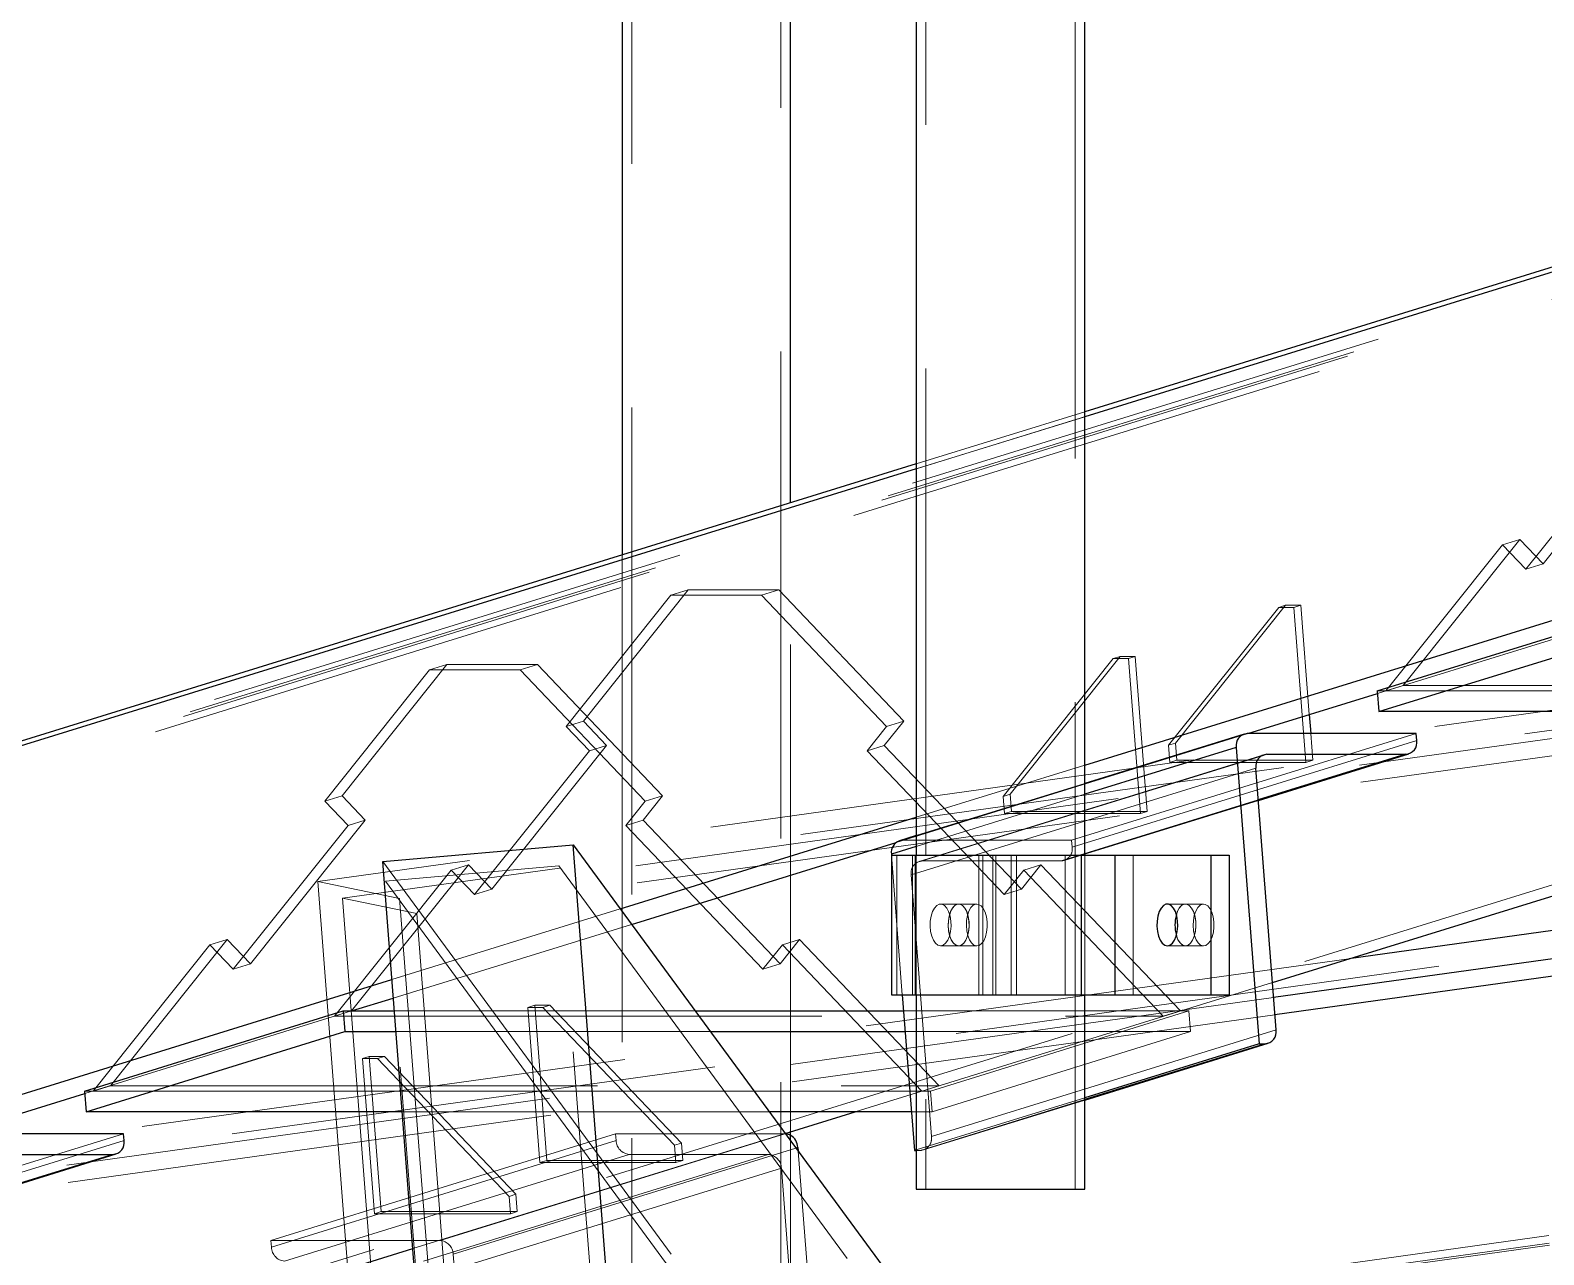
# Model space of a CAD drawing. Header units: millimetres. Extents: x 122 to 2816, y -707 to 556.
# Drawn here: x 672.285 to 676.23, y 301.897 to 305.09 of the extents above; entities that cross this region are included whole.
import ezdxf

# ---------------------------------------------------------------- set-up
doc = ezdxf.new("R2010")
doc.units = ezdxf.units.MM
doc.linetypes.add('HIDDEN', pattern=[1.905, 1.27, -0.635])

msp = doc.modelspace()

# ---------------------------------------------------------------- linework, layer by layer
at = {"color": 7, "linetype": 'HIDDEN', "lineweight": 18}
for p, q in [((674.619578, 327.067877), (674.619578, 302.067877)), ((675.008305, 302.067877), (675.008305, 327.067877)), ((673.852992, 317.440991), (673.852992, 301.077354)), ((674.24172, 301.077354), (674.24172, 317.440991)), ((668.885218, 302.1783), (688.425188, 308.228194)), ((688.536528, 308.228194), (668.996558, 302.1783)), ((688.456465, 308.183726), (668.916495, 302.133832)), ((688.473315, 308.195384), (668.933345, 302.14549)), ((668.972165, 302.133832), (688.512135, 308.183726)), ((670.147718, 300.971311), (689.687689, 307.021205)), ((675.033487, 304.094787), (674.594396, 303.958837)), ((675.033487, 304.081904), (674.594396, 303.945955)), ((676.183275, 303.68469), (676.482718, 304.059491)), ((676.228195, 303.698598), (676.527638, 304.073399)), ((681.212271, 303.954429), (673.098893, 302.826561)), ((674.266901, 302.21799), (674.266901, 303.857439)), ((676.167607, 303.762123), (675.863089, 303.380969)), ((676.122688, 303.748215), (676.167607, 303.762123)), ((676.167607, 303.762123), (676.228195, 303.698598)), ((673.82781, 303.721489), (673.82781, 301.077354)), ((676.122688, 303.748215), (675.818169, 303.367061)), ((676.122688, 303.748215), (676.183275, 303.68469)), ((679.091102, 303.711642), (673.035076, 302.869773)), ((676.183275, 303.68469), (676.228195, 303.698598)), ((678.894864, 303.610878), (673.248073, 302.825899)), ((673.955028, 303.616326), (673.682043, 303.274641)), ((673.999947, 303.630234), (673.726963, 303.288549)), ((673.955028, 303.616326), (673.999947, 303.630234)), ((674.191216, 303.616326), (673.955028, 303.616326)), ((674.236136, 303.630234), (673.999947, 303.630234)), ((674.191216, 303.616326), (674.236136, 303.630234)), ((674.517096, 303.274641), (674.191216, 303.616326)), ((674.562016, 303.288549), (674.236136, 303.630234)), ((678.898341, 303.565959), (673.292527, 302.786676)), ((675.252136, 303.225616), (675.539239, 303.584972)), ((675.270104, 303.231179), (675.557207, 303.590535)), ((675.539239, 303.584972), (675.557207, 303.590535)), ((675.539239, 303.584972), (675.578604, 303.584972)), ((675.557207, 303.590535), (675.596572, 303.590535)), ((675.578604, 303.584972), (675.596572, 303.590535)), ((675.578604, 303.584972), (675.609896, 303.180697)), ((675.596572, 303.590535), (675.618651, 303.305287)), ((675.796477, 303.360345), (676.491962, 303.575678)), ((674.820909, 303.092101), (675.108012, 303.451457)), ((674.838877, 303.097664), (675.12598, 303.45702)), ((675.108012, 303.451457), (675.12598, 303.45702)), ((675.108012, 303.451457), (675.147377, 303.451457)), ((675.12598, 303.45702), (675.165345, 303.45702)), ((675.147377, 303.451457), (675.165345, 303.45702)), ((675.147377, 303.451457), (675.178669, 303.047182)), ((675.165345, 303.45702), (675.196637, 303.052745)), ((673.326155, 303.421616), (673.053171, 303.079932)), ((673.371075, 303.435524), (673.09809, 303.09384)), ((673.326155, 303.421616), (673.371075, 303.435524)), ((673.562344, 303.421616), (673.326155, 303.421616)), ((673.607263, 303.435524), (673.371075, 303.435524)), ((673.562344, 303.421616), (673.607263, 303.435524)), ((673.888224, 303.079932), (673.562344, 303.421616)), ((673.933143, 303.09384), (673.607263, 303.435524)), ((678.000386, 303.367061), (675.795958, 303.367061)), ((675.818169, 303.367061), (675.863089, 303.380969)), ((675.818169, 303.367061), (677.978174, 303.367061)), ((675.863089, 303.380969), (678.023093, 303.380969)), ((673.682043, 303.274641), (673.726963, 303.288549)), ((673.78755, 303.225023), (673.726963, 303.288549)), ((674.511263, 303.225023), (674.562016, 303.288549)), ((674.517096, 303.274641), (674.562016, 303.288549)), ((673.742631, 303.211115), (673.682043, 303.274641)), ((674.466343, 303.211115), (674.517096, 303.274641)), ((674.541884, 302.971902), (675.458814, 303.255799)), ((675.456903, 303.255799), (674.558514, 302.977643)), ((675.897789, 303.255799), (674.9994, 302.977643)), ((675.622482, 303.255799), (675.627864, 303.18626)), ((673.443187, 302.836314), (673.742631, 303.211115)), ((673.488107, 302.850222), (673.78755, 303.225023)), ((673.742631, 303.211115), (673.78755, 303.225023)), ((674.466343, 303.211115), (674.511263, 303.225023)), ((674.823809, 302.836314), (674.466343, 303.211115)), ((674.868728, 302.850222), (674.511263, 303.225023)), ((675.89918, 303.237831), (675.00079, 302.959675)), ((675.252136, 303.225616), (675.270104, 303.231179)), ((675.252136, 303.225616), (675.255613, 303.180697)), ((675.270104, 303.231179), (675.273581, 303.18626)), ((674.594396, 303.037531), (675.033487, 303.173481)), ((675.50034, 303.200696), (674.60195, 302.92254)), ((675.493084, 303.19718), (674.609924, 302.923739)), ((675.255613, 303.180697), (675.273581, 303.18626)), ((675.609896, 303.180697), (675.255613, 303.180697)), ((675.627864, 303.18626), (675.273581, 303.18626)), ((675.609896, 303.180697), (675.627864, 303.18626)), ((675.479603, 303.16596), (674.581214, 302.887804)), ((673.053171, 303.079932), (673.09809, 303.09384)), ((673.158677, 303.030314), (673.09809, 303.09384)), ((673.88239, 303.030314), (673.933143, 303.09384)), ((673.888224, 303.079932), (673.933143, 303.09384)), ((675.033487, 303.125972), (674.594396, 302.990022)), ((675.033487, 303.097656), (674.594396, 302.961706)), ((674.820909, 303.092101), (674.838877, 303.097664)), ((674.820909, 303.092101), (674.824386, 303.047182)), ((674.838877, 303.097664), (674.842354, 303.052745)), ((673.113758, 303.016406), (673.053171, 303.079932)), ((673.837471, 303.016406), (673.888224, 303.079932)), ((674.824386, 303.047182), (674.842354, 303.052745)), ((675.196637, 303.052745), (674.842354, 303.052745)), ((675.486035, 303.082868), (674.97208, 302.923739)), ((674.980054, 302.924938), (675.486131, 303.081628)), ((675.178669, 303.047182), (675.196637, 303.052745)), ((672.814315, 302.641604), (673.113758, 303.016406)), ((672.859234, 302.655512), (673.158677, 303.030314)), ((673.113758, 303.016406), (673.158677, 303.030314)), ((673.837471, 303.016406), (673.88239, 303.030314)), ((674.194936, 302.641604), (673.837471, 303.016406)), ((674.239856, 302.655512), (673.88239, 303.030314)), ((675.178669, 303.047182), (674.824386, 303.047182)), ((674.9994, 302.977643), (674.558514, 302.977643)), ((675.00079, 302.959675), (674.9994, 302.977643)), ((674.530042, 302.938621), (674.558189, 302.574985)), ((674.544228, 302.938621), (674.544228, 302.574985)), ((674.584333, 302.938621), (674.584333, 302.574985)), ((674.591466, 302.938621), (674.591466, 302.574985)), ((674.594396, 302.938621), (674.594396, 302.574985)), ((674.757468, 302.938621), (674.757468, 302.574985)), ((674.767946, 302.938621), (674.767946, 302.574985)), ((674.794228, 302.938621), (674.794228, 302.574985)), ((674.801536, 302.574985), (674.801536, 302.938621)), ((674.841466, 302.938621), (674.841466, 302.574985)), ((674.856081, 302.574985), (674.856081, 302.938621)), ((674.982934, 302.938621), (674.982934, 302.574985)), ((675.033487, 302.574985), (675.033487, 302.938621)), ((675.159647, 302.938621), (675.159647, 302.574985)), ((677.84331, 302.911344), (669.729933, 301.783476)), ((673.3826, 302.899839), (673.078082, 302.518685)), ((673.42752, 302.913747), (673.123001, 302.532593)), ((673.203997, 302.922074), (674.040153, 301.782813)), ((673.211655, 302.871458), (673.662936, 302.911344)), ((673.3826, 302.899839), (673.42752, 302.913747)), ((673.3826, 302.899839), (673.443187, 302.836314)), ((673.42752, 302.913747), (673.488107, 302.850222)), ((673.798537, 301.159485), (673.662936, 302.911344)), ((673.662936, 302.911344), (674.49073, 301.783476)), ((674.609924, 302.923739), (674.97208, 302.923739)), ((674.874562, 302.899839), (674.823809, 302.836314)), ((674.919481, 302.913747), (674.868728, 302.850222)), ((674.874562, 302.899839), (674.919481, 302.913747)), ((675.238086, 302.518685), (674.874562, 302.899839)), ((675.283006, 302.532593), (674.919481, 302.913747)), ((673.248073, 302.825899), (673.035076, 302.869773)), ((673.035076, 302.869773), (673.174154, 301.072994)), ((673.347256, 301.119599), (673.211655, 302.871458)), ((673.211655, 302.871458), (674.039449, 301.74359)), ((674.634063, 302.205028), (674.581214, 302.887804)), ((673.292527, 302.786676), (673.098893, 302.826561)), ((673.098893, 302.826561), (673.234494, 301.074702)), ((673.248073, 302.825899), (673.387151, 301.02912)), ((673.443187, 302.836314), (673.488107, 302.850222)), ((674.823809, 302.836314), (674.868728, 302.850222)), ((673.227811, 302.614415), (673.823132, 302.798736)), ((673.292527, 302.786676), (673.428128, 301.034816)), ((674.705102, 302.811349), (674.657864, 302.811349)), ((674.75234, 302.811349), (674.705102, 302.811349)), ((675.296011, 302.811349), (675.248773, 302.811349)), ((675.343249, 302.811349), (675.296011, 302.811349)), ((673.231543, 302.566199), (673.852658, 302.758507)), ((672.753727, 302.70513), (672.449209, 302.323976)), ((672.798647, 302.719038), (672.494129, 302.337884)), ((672.753727, 302.70513), (672.798647, 302.719038)), ((672.753727, 302.70513), (672.814315, 302.641604)), ((672.798647, 302.719038), (672.859234, 302.655512)), ((674.245689, 302.70513), (674.194936, 302.641604)), ((674.290609, 302.719038), (674.239856, 302.655512)), ((674.245689, 302.70513), (674.290609, 302.719038)), ((674.609214, 302.323976), (674.245689, 302.70513)), ((674.654133, 302.337884), (674.290609, 302.719038)), ((674.657864, 302.702258), (674.705102, 302.702258)), ((674.705102, 302.702258), (674.75234, 302.702258)), ((675.248773, 302.702258), (675.296011, 302.702258)), ((675.296011, 302.702258), (675.343249, 302.702258)), ((675.722142, 302.668557), (669.666116, 301.826688)), ((672.814315, 302.641604), (672.859234, 302.655512)), ((674.194936, 302.641604), (674.239856, 302.655512)), ((674.435116, 302.270072), (675.52288, 302.606862)), ((675.525904, 302.567793), (669.879113, 301.782813)), ((673.582352, 302.541887), (673.60032, 302.54745)), ((673.582352, 302.541887), (673.613645, 302.137611)), ((673.621717, 302.541887), (673.582352, 302.541887)), ((673.639685, 302.54745), (673.60032, 302.54745)), ((673.60032, 302.54745), (673.631613, 302.143174)), ((673.621717, 302.541887), (673.639685, 302.54745)), ((673.964451, 302.182531), (673.621717, 302.541887)), ((673.982419, 302.188094), (673.639685, 302.54745)), ((675.529381, 302.522873), (669.923566, 301.74359)), ((672.427517, 302.31726), (673.123001, 302.532593)), ((673.078082, 302.518685), (673.123001, 302.532593)), ((673.078082, 302.518685), (675.238086, 302.518685)), ((673.234145, 302.532593), (674.018466, 302.532593)), ((674.561471, 302.532593), (675.305218, 302.532593)), ((674.561471, 302.532593), (675.283006, 302.532593)), ((675.305218, 302.532593), (674.631425, 302.323976)), ((675.238086, 302.518685), (675.283006, 302.532593)), ((675.305218, 302.532593), (675.30939, 302.47869)), ((673.238317, 302.47869), (674.058028, 302.47869)), ((674.565643, 302.47869), (675.30939, 302.47869)), ((675.532453, 302.483184), (674.634063, 302.205028)), ((675.30939, 302.47869), (674.635598, 302.270072)), ((673.151125, 302.408372), (673.169093, 302.413935)), ((673.151125, 302.408372), (673.182418, 302.004096)), ((673.19049, 302.408372), (673.151125, 302.408372)), ((673.208458, 302.413935), (673.169093, 302.413935)), ((673.169093, 302.413935), (673.200386, 302.009659)), ((673.19049, 302.408372), (673.208458, 302.413935)), ((673.533224, 302.049016), (673.19049, 302.408372)), ((673.551192, 302.054579), (673.208458, 302.413935)), ((674.631425, 302.323976), (672.426997, 302.323976)), ((672.449209, 302.323976), (672.494129, 302.337884)), ((672.449209, 302.323976), (674.609214, 302.323976)), ((672.494129, 302.337884), (674.654133, 302.337884)), ((675.033487, 302.306524), (674.594396, 302.170575)), ((675.033487, 302.301649), (674.605353, 302.169092)), ((674.609214, 302.323976), (674.654133, 302.337884)), ((674.613327, 302.170291), (675.033487, 302.300379)), ((674.631425, 302.323976), (674.635598, 302.270072)), ((674.211142, 302.270072), (673.254465, 302.270072)), ((674.635598, 302.270072), (674.581791, 302.270072)), ((672.528829, 302.212713), (671.630439, 301.934557)), ((672.530219, 302.194746), (671.63183, 301.91659)), ((673.810882, 302.212713), (672.912493, 301.934557)), ((673.812273, 302.194746), (672.913884, 301.91659)), ((678.129622, 302.209218), (673.199725, 301.523897)), ((678.131156, 302.189391), (673.257815, 301.511931)), ((678.131566, 302.184103), (673.273305, 301.50874)), ((673.282098, 301.913079), (674.252614, 302.213567)), ((674.251768, 302.212713), (673.353379, 301.934557)), ((673.810882, 302.212713), (674.251768, 302.212713)), ((673.812273, 302.194746), (673.810882, 302.212713)), ((673.964451, 302.182531), (673.982419, 302.188094)), ((673.964451, 302.182531), (673.967928, 302.137611)), ((673.982419, 302.188094), (673.985896, 302.143174)), ((674.266901, 301.077354), (674.266901, 302.1941)), ((673.846547, 302.15881), (672.948157, 301.880654)), ((674.208703, 302.15881), (673.310313, 301.880654)), ((674.280805, 302.175157), (673.387652, 301.898622)), ((673.613645, 302.137611), (673.631613, 302.143174)), ((673.631613, 302.143174), (673.985896, 302.143174)), ((674.208703, 302.15881), (673.846547, 302.15881)), ((673.967928, 302.137611), (673.985896, 302.143174)), ((674.286799, 302.16699), (674.345845, 301.404163)), ((674.594396, 302.169092), (674.605353, 302.169092)), ((674.242976, 302.122874), (673.344587, 301.844718)), ((673.613645, 302.137611), (673.967928, 302.137611)), ((674.295826, 301.440098), (674.242976, 302.122874)), ((673.533224, 302.049016), (673.551192, 302.054579)), ((673.533224, 302.049016), (673.536701, 302.004096)), ((673.551192, 302.054579), (673.554669, 302.009659)), ((673.182418, 302.004096), (673.200386, 302.009659)), ((673.182418, 302.004096), (673.536701, 302.004096)), ((673.200386, 302.009659), (673.554669, 302.009659)), ((673.536701, 302.004096), (673.554669, 302.009659)), ((672.913884, 301.91659), (672.912493, 301.934557)), ((672.912493, 301.934557), (673.353379, 301.934557)), ((673.387652, 301.898622), (673.447267, 301.128438))]:
    msp.add_line(p, q, dxfattribs=at)
at = {"color": 7, "linetype": 'Continuous', "lineweight": 25}
for p, q in [((673.82781, 311.391755), (673.82781, 303.721489)), ((674.266901, 303.857439), (674.266901, 311.255805)), ((674.594396, 310.366808), (674.594396, 302.938621)), ((675.033487, 302.938621), (675.033487, 310.366808)), ((677.962578, 305.001681), (675.033487, 304.094787)), ((674.594396, 303.958837), (671.662191, 303.050978)), ((675.033487, 303.173481), (676.596772, 303.6575)), ((675.795958, 303.367061), (676.46975, 303.575678)), ((675.80013, 303.313158), (676.473922, 303.521775)), ((675.795958, 303.367061), (675.80013, 303.313158)), ((675.458814, 303.255799), (675.796477, 303.360345)), ((675.618651, 303.305287), (675.622482, 303.255799)), ((676.623425, 303.313158), (675.80013, 303.313158)), ((675.44893, 303.2546), (675.033487, 303.125972)), ((675.897789, 303.255799), (675.456903, 303.255799)), ((675.89918, 303.237831), (675.897789, 303.255799)), ((675.428193, 303.219863), (675.487997, 302.447248)), ((675.486131, 303.081628), (675.878443, 303.203094)), ((675.508313, 303.201895), (675.87047, 303.201895)), ((675.532453, 302.483184), (675.479603, 303.16596)), ((673.823132, 302.798736), (674.594396, 303.037531)), ((673.852658, 302.758507), (674.541884, 302.971902)), ((674.594396, 302.990022), (674.55054, 302.976444)), ((673.203997, 302.922074), (673.700407, 302.965949)), ((673.839485, 301.16917), (673.700407, 302.965949)), ((673.700407, 302.965949), (674.536562, 301.826688)), ((674.529787, 302.938621), (674.529787, 302.574985)), ((674.529787, 302.938621), (675.024053, 302.938621)), ((674.529804, 302.941707), (674.530042, 302.938621)), ((675.024053, 302.938621), (675.024053, 302.574985)), ((675.024053, 302.938621), (675.11241, 302.938621)), ((675.11241, 302.938621), (675.11241, 302.574985)), ((675.11241, 302.938621), (675.36241, 302.938621)), ((675.36241, 302.938621), (675.36241, 302.574985)), ((675.36241, 302.938621), (675.409647, 302.938621)), ((675.409647, 302.938621), (675.409647, 302.574985)), ((675.52288, 302.606862), (676.651058, 302.956164)), ((673.343075, 301.125295), (673.203997, 302.922074)), ((676.663194, 302.799375), (675.722142, 302.668557)), ((676.668821, 302.726674), (675.525904, 302.567793)), ((676.672298, 302.681754), (675.529381, 302.522873)), ((671.662191, 302.129673), (673.227811, 302.614415)), ((673.123001, 302.532593), (673.231543, 302.566199)), ((674.529787, 302.574985), (675.024053, 302.574985)), ((674.558189, 302.574985), (674.589607, 302.169092)), ((674.594396, 302.574985), (674.594396, 302.067877)), ((675.024053, 302.574985), (675.11241, 302.574985)), ((675.033487, 302.067877), (675.033487, 302.574985)), ((675.11241, 302.574985), (675.36241, 302.574985)), ((675.36241, 302.574985), (675.409647, 302.574985)), ((672.426997, 302.323976), (673.100789, 302.532593)), ((673.100789, 302.532593), (673.104962, 302.47869)), ((673.100789, 302.532593), (673.234145, 302.532593)), ((673.123001, 302.532593), (673.234145, 302.532593)), ((674.018466, 302.532593), (674.561471, 302.532593)), ((672.43117, 302.270072), (673.104962, 302.47869)), ((673.104962, 302.47869), (673.238317, 302.47869)), ((674.058028, 302.47869), (674.565643, 302.47869)), ((675.033487, 302.300379), (675.511716, 302.448447)), ((675.487997, 302.447248), (675.033487, 302.306524)), ((675.487997, 302.447248), (675.503743, 302.447248)), ((672.089853, 302.212713), (672.427517, 302.31726)), ((672.426997, 302.323976), (672.43117, 302.270072)), ((673.254465, 302.270072), (672.43117, 302.270072)), ((674.581791, 302.270072), (674.211142, 302.270072)), ((674.252614, 302.213567), (674.435116, 302.270072)), ((672.528829, 302.212713), (672.087943, 302.212713)), ((672.530219, 302.194746), (672.528829, 302.212713)), ((674.266901, 302.1941), (674.266901, 302.21799)), ((672.11717, 302.038543), (672.509483, 302.160009)), ((672.139353, 302.15881), (672.501509, 302.15881)), ((674.286042, 302.176778), (674.286799, 302.16699)), ((674.594396, 302.170575), (674.589607, 302.169092)), ((674.589607, 302.169092), (674.594396, 302.169092)), ((674.594396, 302.067877), (674.753842, 302.067877)), ((674.753842, 302.067877), (675.033487, 302.067877)), ((672.153919, 301.563777), (673.282098, 301.913079))]:
    msp.add_line(p, q, dxfattribs=at)
at = {"color": 8, "linetype": 'Continuous', "lineweight": 25}
for p, q in [((677.962578, 304.988799), (675.033487, 304.081904)), ((674.594396, 303.945955), (671.662191, 303.038096)), ((675.428193, 303.219863), (675.033487, 303.097656)), ((675.87047, 303.201895), (675.486035, 303.082868)), ((675.508313, 303.201895), (675.493084, 303.19718)), ((674.594396, 302.961706), (674.529804, 302.941707)), ((675.503743, 302.447248), (675.033487, 302.301649)), ((672.501509, 302.15881), (672.117074, 302.039783)), ((674.286042, 302.176778), (674.280805, 302.175157))]:
    msp.add_line(p, q, dxfattribs=at)
at = {"color": 7, "linetype": 'HIDDEN', "lineweight": 18, "flags": 128}
for points in [[(674.558514, 302.977643), (674.552424, 302.976952), (674.55054, 302.976444)], [(674.657864, 302.702258), (674.664647, 302.703971), (674.671003, 302.709005), (674.676534, 302.717041), (674.680891, 302.727576), (674.683802, 302.739948), (674.685083, 302.753378), (674.684654, 302.767024), (674.682541, 302.780027), (674.678878, 302.791572), (674.673895, 302.800931), (674.667904, 302.807518), (674.661282, 302.810918), (674.654446, 302.810918), (674.647824, 302.807518), (674.641834, 302.800931), (674.63685, 302.791572), (674.633187, 302.780027), (674.631075, 302.767024), (674.630645, 302.753378), (674.631926, 302.739948), (674.634837, 302.727576), (674.639195, 302.717041), (674.644725, 302.709005), (674.651082, 302.703971), (674.657864, 302.702258)], [(674.732054, 302.765148), (674.730169, 302.778291), (674.72671, 302.790084), (674.721893, 302.799785), (674.716021, 302.806786), (674.709462, 302.810647), (674.70263, 302.811124), (674.695953, 302.808188), (674.689851, 302.802023), (674.684707, 302.793017), (674.680845, 302.781736), (674.678507, 302.768888), (674.67784, 302.75528), (674.678886, 302.741768), (674.681579, 302.729201), (674.68575, 302.718368), (674.691137, 302.709951), (674.697402, 302.704477), (674.70415, 302.702291), (674.710958, 302.70353), (674.717399, 302.708117), (674.723066, 302.715762), (674.727605, 302.725987), (674.73073, 302.738147), (674.732244, 302.75148), (674.732054, 302.765148)], [(674.705102, 302.702258), (674.711884, 302.703971), (674.718241, 302.709005), (674.723771, 302.717041), (674.728129, 302.727576), (674.73104, 302.739948), (674.732321, 302.753378), (674.731892, 302.767024), (674.729779, 302.780027), (674.726116, 302.791572), (674.721132, 302.800931), (674.715142, 302.807518), (674.70852, 302.810918), (674.701684, 302.810918), (674.695062, 302.807518), (674.689071, 302.800931), (674.684088, 302.791572), (674.680425, 302.780027), (674.678312, 302.767024), (674.677883, 302.753378), (674.679164, 302.739948), (674.682075, 302.727576), (674.686432, 302.717041), (674.691963, 302.709005), (674.698319, 302.703971), (674.705102, 302.702258)], [(674.779291, 302.765148), (674.777407, 302.778291), (674.773948, 302.790084), (674.76913, 302.799785), (674.763258, 302.806786), (674.7567, 302.810647), (674.749868, 302.811124), (674.743191, 302.808188), (674.737089, 302.802023), (674.731945, 302.793017), (674.728083, 302.781736), (674.725745, 302.768888), (674.725078, 302.75528), (674.726123, 302.741768), (674.728817, 302.729201), (674.732988, 302.718368), (674.738375, 302.709951), (674.744639, 302.704477), (674.751388, 302.702291), (674.758196, 302.70353), (674.764636, 302.708117), (674.770304, 302.715762), (674.774843, 302.725987), (674.777968, 302.738147), (674.779482, 302.75148), (674.779291, 302.765148)], [(675.322963, 302.765148), (675.321078, 302.778291), (675.317619, 302.790084), (675.312802, 302.799785), (675.30693, 302.806786), (675.300371, 302.810647), (675.293539, 302.811124), (675.286862, 302.808188), (675.28076, 302.802023), (675.275617, 302.793017), (675.272392, 302.784076)], [(675.296011, 302.702258), (675.302793, 302.703971), (675.30915, 302.709005), (675.31468, 302.717041), (675.319038, 302.727576), (675.321949, 302.739948), (675.32323, 302.753378), (675.322801, 302.767024), (675.320688, 302.780027), (675.317025, 302.791572), (675.312042, 302.800931), (675.306051, 302.807518), (675.299429, 302.810918), (675.292593, 302.810918), (675.285971, 302.807518), (675.279981, 302.800931), (675.274997, 302.791572), (675.272392, 302.784076)], [(675.3702, 302.765148), (675.368316, 302.778291), (675.364857, 302.790084), (675.36004, 302.799785), (675.354167, 302.806786), (675.347609, 302.810647), (675.340777, 302.811124), (675.3341, 302.808188), (675.327998, 302.802023), (675.322854, 302.793017), (675.318992, 302.781736), (675.316654, 302.768888), (675.315987, 302.75528), (675.317033, 302.741768), (675.319726, 302.729201), (675.323897, 302.718368), (675.329284, 302.709951), (675.335549, 302.704477), (675.342297, 302.702291), (675.349105, 302.70353), (675.355545, 302.708117), (675.361213, 302.715762), (675.365752, 302.725987), (675.368877, 302.738147), (675.370391, 302.75148), (675.3702, 302.765148)], [(675.272392, 302.72953), (675.272488, 302.729201), (675.276659, 302.718368), (675.282046, 302.709951), (675.288311, 302.704477), (675.295059, 302.702291), (675.301867, 302.70353), (675.308308, 302.708117), (675.313975, 302.715762), (675.318514, 302.725987), (675.321639, 302.738147), (675.323154, 302.75148), (675.322963, 302.765148)], [(675.272392, 302.72953), (675.272984, 302.727576), (675.277342, 302.717041), (675.282872, 302.709005), (675.289229, 302.703971), (675.296011, 302.702258)]]:
    msp.add_lwpolyline(points, dxfattribs=at)
at = {"color": 7, "linetype": 'Continuous', "lineweight": 25, "flags": 128}
msp.add_lwpolyline([(675.248773, 302.702258), (675.255556, 302.703971), (675.261912, 302.709005), (675.267443, 302.717041), (675.2718, 302.727576), (675.274711, 302.739948), (675.275992, 302.753378), (675.275563, 302.767024), (675.27345, 302.780027), (675.269787, 302.791572), (675.264804, 302.800931), (675.258813, 302.807518), (675.252191, 302.810918), (675.245355, 302.810918), (675.238734, 302.807518), (675.232743, 302.800931), (675.227759, 302.791572), (675.224096, 302.780027), (675.221984, 302.767024), (675.221554, 302.753378), (675.222835, 302.739948), (675.225746, 302.727576), (675.230104, 302.717041), (675.235635, 302.709005), (675.241991, 302.703971), (675.248773, 302.702258)], dxfattribs=at)
at = {"color": 7, "linetype": 'Continuous', "lineweight": 25}
for centre, radius, start, end in [((675.458867, 303.224793), 0.031068, 93.624078, 189.1306), ((675.868506, 303.232901), 0.031068, 273.624078, 9.1306), ((675.510277, 303.17089), 0.031068, 93.624078, 189.1306), ((674.562209, 302.94592), 0.032678, 110.920786, 187.407444), ((675.370307, 302.756803), 0.101642, 164.435597, 195.564403), ((675.370356, 302.756803), 0.10169, 164.443064, 195.556936), ((675.501779, 302.478254), 0.031068, 273.624078, 9.1306), ((672.499545, 302.189816), 0.031068, 273.624078, 9.1306), ((674.245992, 302.174242), 0.04013, 3.623274, 58.597772)]:
    msp.add_arc(centre, radius, start, end, dxfattribs=at)
at = {"color": 7, "linetype": 'HIDDEN', "lineweight": 18}
for centre, radius, start, end in [((674.970116, 302.954745), 0.031068, 273.624078, 9.1306), ((674.611888, 302.892734), 0.031068, 93.624078, 189.1306), ((673.849463, 302.195903), 0.037208, 181.782999, 265.504575), ((674.25145, 302.182325), 0.03039, 59.439358, 89.399354), ((674.603389, 302.200098), 0.031068, 273.624078, 9.1306), ((674.205786, 302.121717), 0.037208, 1.782999, 85.504575), ((672.951074, 301.917747), 0.037208, 181.782999, 265.504575), ((673.350462, 301.897464), 0.037208, 1.782999, 85.504575)]:
    msp.add_arc(centre, radius, start, end, dxfattribs=at)

doc.saveas('drawing.dxf')
